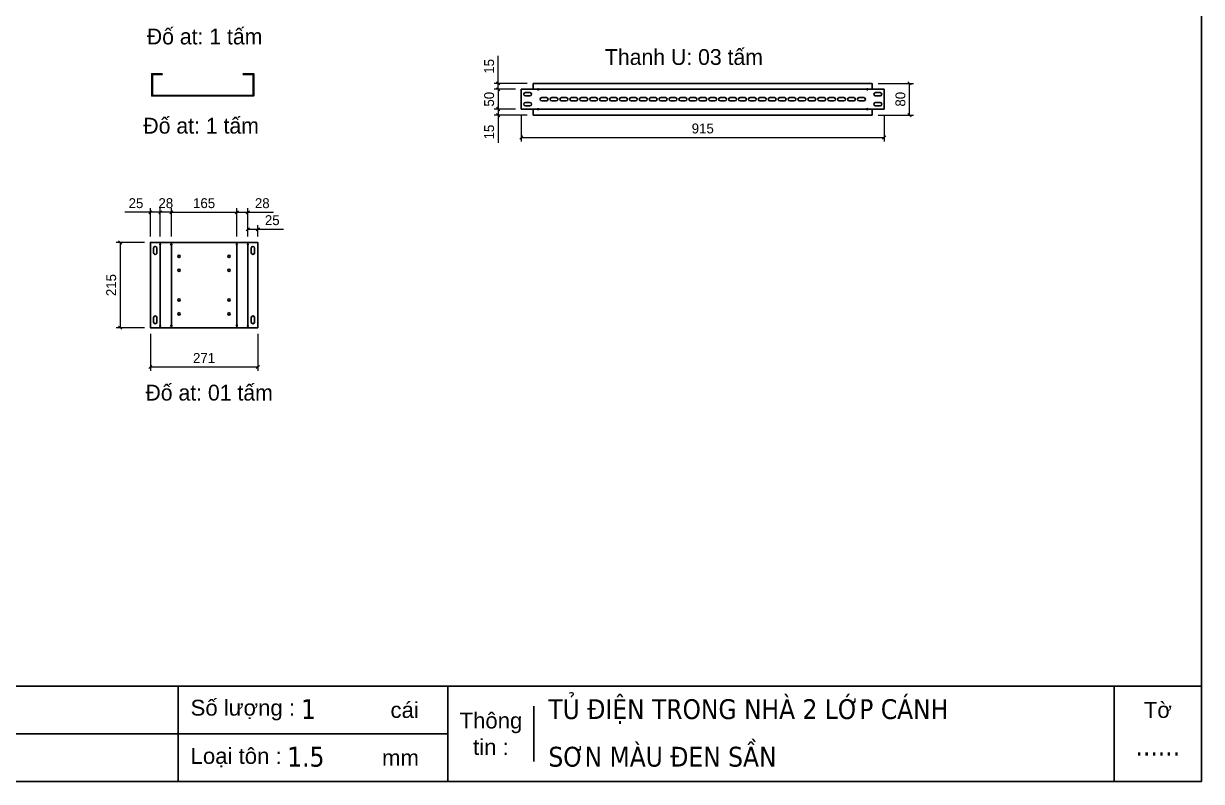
# Model space of a CAD drawing. Header units: millimetres. Extents: x 0 to 5940, y 0 to 4200.
# Drawn here: x 2970 to 5940, y 0 to 1912 of the extents above; entities that cross this region are included whole.
import ezdxf
from ezdxf.enums import TextEntityAlignment as Align

# ---------------------------------------------------------------- set-up
doc = ezdxf.new("R2010")
doc.units = ezdxf.units.MM
doc.layers.add('CNC', color=7, linetype='Continuous')
doc.layers.add('DIM', color=253, linetype='Continuous')
doc.styles.add('Arial', font='arial.ttf')
doc.styles.add('Tahoma (Input Text)', font='tahoma.ttf')
doc.dimstyles.new('Dim-25', dxfattribs={"dimtxt": 25, "dimasz": 8, "dimexe": 10, "dimexo": 15, "dimgap": 10, "dimtad": 1, "dimdec": 0, "dimtxsty": 'Standard', "dimblk": 'OBLIQUE', "dimcen": 10, "dimclrd": 5, "dimclre": 5, "dimclrt": 3, "dimazin": 3, "dimtfac": 1, "dimtdec": 0, "dimtmove": 0, "dimatfit": 3, "dimldrblk": 'OBLIQUE', "dimlwd": 9, "dimlwe": 9})

# ---------------------------------------------------------------- blocks, each defined once
blk = doc.blocks.new('khungtenAsean2')
at = {"color": 7}
for p, q in [((2970, -1980), (0, -1980)), ((1680, -1980), (1680, -2100)), ((2020, -1980), (2020, -2100)), ((2860, -1980), (2860, -2100)), ((2128.3, -2005), (2128.3, -2075)), ((2020, -2040), (0, -2040))]:
    blk.add_line(p, q, dxfattribs=at)
blk.add_lwpolyline([(0, 0), (2970, 0), (2970, -2100), (0, -2100)], close=True, dxfattribs=at)
at = {"color": 2, "char_height": 20, "style": 'Arial'}
for s, insert, width, attachment_point in [('  Số lượng :', (1680, -2010), 917.634, 4), ('cái', (1947.6, -2010), 917.634, 4), ('Tờ', (2915, -2010), 110, 5), ('Thông\\Ptin :', (2074.2, -2040), 108.311, 5), ('  Loại tôn :', (1680, -2070), 917.634, 4), ('mm', (1936.9, -2070), 917.634, 4)]:
    blk.add_mtext(s, dxfattribs=dict(at, insert=insert, width=width, attachment_point=attachment_point))
at = {"color": 1, "style": 'Tahoma (Input Text)', "flags": 8}
for tag, p in [('#01', (137.1, -2021.3)), ('#03', (506.6, -2019.3)), ('#05', (1106.6, -2021.3)), ('#07', (1834.7, -2021.3)), ('#09', (2146.7, -2021.3)), ('#02', (98.5, -2081.3)), ('#04', (486.1, -2081.3)), ('#06', (1065.3, -2081.3)), ('#08', (1817.4, -2081.3)), ('#10', (2146.7, -2081.3))]:
    blk.add_attdef(tag, p, '', height=25, dxfattribs=at)
blk.add_attdef('#11', text='', height=25, dxfattribs=at).set_placement((2915, -2067.3), align=Align.CENTER)
blk = doc.blocks.new('*D43')
at = {"color": 0, "linetype": 'ByBlock', "lineweight": -2}
for p, q in [((4229.1, 1628), (4221.1, 1620)), ((5136.1, 1620), (5144.1, 1628))]:
    blk.add_line(p, q, dxfattribs=at)
at = {"layer": 'Defpoints', "color": 0, "transparency": 16777216}
for p in [(4225.1, 1695.7), (5140.1, 1695.7), (5140.1, 1624)]:
    blk.add_point(p, dxfattribs=at)
at = {"layer": 'DIM', "color": 5, "lineweight": 9, "transparency": 16777216}
for p, q in [((4225.1, 1680.7), (4225.1, 1614)), ((5140.1, 1680.7), (5140.1, 1614)), ((4225.1, 1624), (5140.1, 1624))]:
    blk.add_line(p, q, dxfattribs=at)
at = {"layer": 'DIM', "color": 3, "transparency": 16777216, "insert": (4682.6, 1646.8), "char_height": 25, "attachment_point": 5}
blk.add_mtext('915', dxfattribs=at)
blk = doc.blocks.new('_Oblique')
at = {"color": 0, "linetype": 'ByBlock', "lineweight": -2}
blk.add_line((-0.5, -0.5), (0.5, 0.5), dxfattribs=at)
blk = doc.blocks.new('*D44')
at = {"color": 0, "linetype": 'ByBlock', "lineweight": -2}
for p, q in [((5207.8, 1756.7), (5199.8, 1764.7)), ((5199.8, 1684.7), (5207.8, 1676.7))]:
    blk.add_line(p, q, dxfattribs=at)
at = {"layer": 'Defpoints', "color": 0, "transparency": 16777216}
for p in [(5110.1, 1760.7), (5203.8, 1760.7), (5110.1, 1680.7)]:
    blk.add_point(p, dxfattribs=at)
at = {"layer": 'DIM', "color": 5, "lineweight": 9, "transparency": 16777216}
for p, q in [((5125.1, 1760.7), (5213.8, 1760.7)), ((5203.8, 1680.7), (5203.8, 1760.7)), ((5125.1, 1680.7), (5213.8, 1680.7))]:
    blk.add_line(p, q, dxfattribs=at)
at = {"layer": 'DIM', "color": 3, "transparency": 16777216, "insert": (5181.1, 1720.7), "char_height": 25, "attachment_point": 5, "rotation": 90}
blk.add_mtext('80', dxfattribs=at)
blk = doc.blocks.new('*D45')
at = {"color": 0, "linetype": 'ByBlock', "lineweight": -2}
for p, q in [((4170.8, 1741.7), (4162.8, 1749.7)), ((4162.8, 1699.7), (4170.8, 1691.7))]:
    blk.add_line(p, q, dxfattribs=at)
at = {"layer": 'Defpoints', "color": 0, "transparency": 16777216}
for p in [(4225.1, 1745.7), (4166.8, 1695.7), (4225.1, 1695.7)]:
    blk.add_point(p, dxfattribs=at)
at = {"layer": 'DIM', "color": 5, "lineweight": 9, "transparency": 16777216}
for p, q in [((4210.1, 1745.7), (4156.8, 1745.7)), ((4166.8, 1745.7), (4166.8, 1695.7)), ((4210.1, 1695.7), (4156.8, 1695.7))]:
    blk.add_line(p, q, dxfattribs=at)
at = {"layer": 'DIM', "color": 3, "transparency": 16777216, "insert": (4144, 1720.7), "char_height": 25, "attachment_point": 5, "rotation": 90}
blk.add_mtext('50', dxfattribs=at)
blk = doc.blocks.new('*D46')
at = {"color": 0, "linetype": 'ByBlock', "lineweight": -2}
for p, q in [((4162.8, 1699.7), (4170.8, 1691.7)), ((4170.8, 1676.7), (4162.8, 1684.7))]:
    blk.add_line(p, q, dxfattribs=at)
at = {"layer": 'Defpoints', "color": 0, "transparency": 16777216}
for p in [(4225.1, 1695.7), (4166.8, 1680.7), (4255.1, 1680.7)]:
    blk.add_point(p, dxfattribs=at)
at = {"layer": 'DIM', "color": 5, "lineweight": 9, "transparency": 16777216}
for p, q in [((4210.1, 1695.7), (4156.8, 1695.7)), ((4166.8, 1695.7), (4166.8, 1703.7)), ((4166.8, 1695.7), (4166.8, 1680.7)), ((4240.1, 1680.7), (4156.8, 1680.7)), ((4166.8, 1680.7), (4166.8, 1611.1))]:
    blk.add_line(p, q, dxfattribs=at)
at = {"layer": 'DIM', "color": 3, "transparency": 16777216, "insert": (4144, 1637.9), "char_height": 25, "attachment_point": 5, "rotation": 90}
blk.add_mtext('15', dxfattribs=at)
blk = doc.blocks.new('*D47')
at = {"color": 0, "linetype": 'ByBlock', "lineweight": -2}
for p, q in [((4162.8, 1764.7), (4170.8, 1756.7)), ((4170.8, 1741.7), (4162.8, 1749.7))]:
    blk.add_line(p, q, dxfattribs=at)
at = {"layer": 'Defpoints', "color": 0, "transparency": 16777216}
for p in [(4166.8, 1760.7), (4255.1, 1760.7), (4225.1, 1745.7)]:
    blk.add_point(p, dxfattribs=at)
at = {"layer": 'DIM', "color": 5, "lineweight": 9, "transparency": 16777216}
for p, q in [((4166.8, 1760.7), (4166.8, 1830.4)), ((4240.1, 1760.7), (4156.8, 1760.7)), ((4166.8, 1745.7), (4166.8, 1760.7)), ((4210.1, 1745.7), (4156.8, 1745.7)), ((4166.8, 1745.7), (4166.8, 1737.7))]:
    blk.add_line(p, q, dxfattribs=at)
at = {"layer": 'DIM', "color": 3, "transparency": 16777216, "insert": (4144, 1803.6), "char_height": 25, "attachment_point": 5, "rotation": 90}
blk.add_mtext('15', dxfattribs=at)
blk = doc.blocks.new('ovan8.5x20')
at = {"layer": 'CNC', "color": 2, "lineweight": -3}
for p, q in [((5.7, 4.2), (-5.8, 4.2)), ((-5.8, -4.2), (5.7, -4.2))]:
    blk.add_line(p, q, dxfattribs=at)
for centre, start, end in [((-5.8, 0), 90, 270), ((5.7, 0), 270, 90)]:
    blk.add_arc(centre, 4.25, start, end, dxfattribs=at)
blk = doc.blocks.new('f3daunguoc')
at = {"layer": 'CNC', "color": 2, "lineweight": -3}
blk.add_circle((0, 0), 1.5, dxfattribs=at)
blk = doc.blocks.new('*D63')
at = {"color": 0, "linetype": 'ByBlock', "lineweight": -2}
for p, q in [((3293.7, 1439.6), (3285.7, 1431.6)), ((3310.7, 1431.6), (3318.7, 1439.6))]:
    blk.add_line(p, q, dxfattribs=at)
at = {"layer": 'Defpoints', "color": 0, "transparency": 16777216}
for p in [(3289.7, 1435.6), (3289.7, 1359.4), (3314.7, 1359.4)]:
    blk.add_point(p, dxfattribs=at)
at = {"layer": 'DIM', "color": 5, "lineweight": 9, "transparency": 16777216}
for p, q in [((3289.7, 1435.6), (3225.3, 1435.6)), ((3289.7, 1374.4), (3289.7, 1445.6)), ((3314.7, 1435.6), (3289.7, 1435.6)), ((3314.7, 1374.4), (3314.7, 1445.6))]:
    blk.add_line(p, q, dxfattribs=at)
at = {"layer": 'DIM', "color": 3, "transparency": 16777216, "insert": (3253.5, 1458.4), "char_height": 25, "attachment_point": 5}
blk.add_mtext('25', dxfattribs=at)
blk = doc.blocks.new('*D64')
at = {"color": 0, "linetype": 'ByBlock', "lineweight": -2}
for p, q in [((3318.7, 1439.6), (3310.7, 1431.6)), ((3338.7, 1431.6), (3346.7, 1439.6))]:
    blk.add_line(p, q, dxfattribs=at)
at = {"layer": 'Defpoints', "color": 0, "transparency": 16777216}
for p in [(3314.7, 1435.6), (3314.7, 1359.4), (3342.7, 1359.4)]:
    blk.add_point(p, dxfattribs=at)
at = {"layer": 'DIM', "color": 5, "lineweight": 9, "transparency": 16777216}
for p, q in [((3314.7, 1374.4), (3314.7, 1445.6)), ((3342.7, 1435.6), (3314.7, 1435.6)), ((3342.7, 1374.4), (3342.7, 1445.6))]:
    blk.add_line(p, q, dxfattribs=at)
at = {"layer": 'DIM', "color": 3, "transparency": 16777216, "insert": (3328.7, 1458.4), "char_height": 25, "attachment_point": 5}
blk.add_mtext('28', dxfattribs=at)
blk = doc.blocks.new('*D65')
at = {"color": 0, "linetype": 'ByBlock', "lineweight": -2}
for p, q in [((3346.7, 1439.6), (3338.7, 1431.6)), ((3503.7, 1431.6), (3511.7, 1439.6))]:
    blk.add_line(p, q, dxfattribs=at)
at = {"layer": 'Defpoints', "color": 0, "transparency": 16777216}
for p in [(3507.7, 1435.6), (3342.7, 1359.4), (3507.7, 1359.4)]:
    blk.add_point(p, dxfattribs=at)
at = {"layer": 'DIM', "color": 5, "lineweight": 9, "transparency": 16777216}
for p, q in [((3342.7, 1374.4), (3342.7, 1445.6)), ((3342.7, 1435.6), (3507.7, 1435.6)), ((3507.7, 1374.4), (3507.7, 1445.6))]:
    blk.add_line(p, q, dxfattribs=at)
at = {"layer": 'DIM', "color": 3, "transparency": 16777216, "insert": (3425.2, 1458.4), "char_height": 25, "attachment_point": 5}
blk.add_mtext('165', dxfattribs=at)
blk = doc.blocks.new('*D66')
at = {"color": 0, "linetype": 'ByBlock', "lineweight": -2}
for p, q in [((3511.7, 1439.6), (3503.7, 1431.6)), ((3531.7, 1431.6), (3539.7, 1439.6))]:
    blk.add_line(p, q, dxfattribs=at)
at = {"layer": 'Defpoints', "color": 0, "transparency": 16777216}
for p in [(3535.7, 1435.6), (3507.7, 1359.4), (3535.7, 1359.4)]:
    blk.add_point(p, dxfattribs=at)
at = {"layer": 'DIM', "color": 5, "lineweight": 9, "transparency": 16777216}
for p, q in [((3507.7, 1374.4), (3507.7, 1445.6)), ((3507.7, 1435.6), (3535.7, 1435.6)), ((3535.7, 1374.4), (3535.7, 1445.6)), ((3535.7, 1435.6), (3600, 1435.6))]:
    blk.add_line(p, q, dxfattribs=at)
at = {"layer": 'DIM', "color": 3, "transparency": 16777216, "insert": (3571.9, 1458.4), "char_height": 25, "attachment_point": 5}
blk.add_mtext('28', dxfattribs=at)
blk = doc.blocks.new('*D67')
at = {"color": 0, "linetype": 'ByBlock', "lineweight": -2}
for p, q in [((3539.7, 1396.7), (3531.7, 1388.7)), ((3556.7, 1388.7), (3564.7, 1396.7))]:
    blk.add_line(p, q, dxfattribs=at)
at = {"layer": 'Defpoints', "color": 0, "transparency": 16777216}
for p in [(3560.7, 1392.7), (3535.7, 1359.4), (3560.7, 1359.4)]:
    blk.add_point(p, dxfattribs=at)
at = {"layer": 'DIM', "color": 5, "lineweight": 9, "transparency": 16777216}
for p, q in [((3535.7, 1374.4), (3535.7, 1402.7)), ((3560.7, 1374.4), (3560.7, 1402.7)), ((3535.7, 1392.7), (3560.7, 1392.7)), ((3560.7, 1392.7), (3625.2, 1392.7))]:
    blk.add_line(p, q, dxfattribs=at)
at = {"layer": 'DIM', "color": 3, "transparency": 16777216, "insert": (3597, 1415.5), "char_height": 25, "attachment_point": 5}
blk.add_mtext('25', dxfattribs=at)
blk = doc.blocks.new('*D68')
at = {"color": 0, "linetype": 'ByBlock', "lineweight": -2}
for p, q in [((3217.8, 1355.4), (3209.8, 1363.4)), ((3209.8, 1148.4), (3217.8, 1140.4))]:
    blk.add_line(p, q, dxfattribs=at)
at = {"layer": 'Defpoints', "color": 0, "transparency": 16777216}
for p in [(3289.7, 1359.4), (3213.8, 1144.4), (3289.7, 1144.4)]:
    blk.add_point(p, dxfattribs=at)
at = {"layer": 'DIM', "color": 5, "lineweight": 9, "transparency": 16777216}
for p, q in [((3274.7, 1359.4), (3203.8, 1359.4)), ((3213.8, 1359.4), (3213.8, 1144.4)), ((3274.7, 1144.4), (3203.8, 1144.4))]:
    blk.add_line(p, q, dxfattribs=at)
at = {"layer": 'DIM', "color": 3, "transparency": 16777216, "insert": (3191.1, 1251.9), "char_height": 25, "attachment_point": 5, "rotation": 90}
blk.add_mtext('215', dxfattribs=at)
blk = doc.blocks.new('*D69')
at = {"color": 0, "linetype": 'ByBlock', "lineweight": -2}
for p, q in [((3293.7, 1049.5), (3285.7, 1041.5)), ((3556.7, 1041.5), (3564.7, 1049.5))]:
    blk.add_line(p, q, dxfattribs=at)
at = {"layer": 'Defpoints', "color": 0, "transparency": 16777216}
for p in [(3289.7, 1144.4), (3560.7, 1144.4), (3560.7, 1045.5)]:
    blk.add_point(p, dxfattribs=at)
at = {"layer": 'DIM', "color": 5, "lineweight": 9, "transparency": 16777216}
for p, q in [((3289.7, 1129.4), (3289.7, 1035.5)), ((3560.7, 1129.4), (3560.7, 1035.5)), ((3289.7, 1045.5), (3560.7, 1045.5))]:
    blk.add_line(p, q, dxfattribs=at)
at = {"layer": 'DIM', "color": 3, "transparency": 16777216, "insert": (3425.2, 1068.1), "char_height": 25, "attachment_point": 5}
blk.add_mtext('271', dxfattribs=at)

msp = doc.modelspace()

# ---------------------------------------------------------------- linework, layer by layer
at = {"color": 7}
for p, q in [((4255.1, 1760.7), (5110.1, 1760.7)), ((4255.1, 1760.7), (4255.1, 1745.7)), ((5110.1, 1760.7), (5110.1, 1745.7)), ((4225.1, 1745.7), (5140.1, 1745.7)), ((4225.1, 1695.7), (4225.1, 1745.7)), ((5140.1, 1745.7), (5140.1, 1695.7)), ((5140.1, 1695.7), (4225.1, 1695.7)), ((4255.1, 1680.7), (4255.1, 1695.7)), ((5110.1, 1680.7), (5110.1, 1695.7)), ((5110.1, 1680.7), (4255.1, 1680.7))]:
    msp.add_line(p, q, dxfattribs=at)
for p, q in [((3342.7, 1359.4), (3342.7, 1144.4)), ((3507.7, 1359.4), (3507.7, 1144.4))]:
    msp.add_line(p, q)
at = {"color": 8}
msp.add_lwpolyline([(3319.8, 1785), (3293.3, 1785), (3293.3, 1729), (3550.3, 1729), (3550.3, 1785), (3523.8, 1785), (3523.8, 1783.5), (3548.8, 1783.5), (3548.8, 1730.5), (3294.8, 1730.5), (3294.8, 1783.5), (3319.8, 1783.5)], close=True, dxfattribs=at)
for points in [[(3314.7, 1359.4), (3289.7, 1359.4), (3289.7, 1144.4), (3314.7, 1144.4)], [(3289.7, 1359.4), (3560.7, 1359.4), (3560.7, 1144.4), (3289.7, 1144.4)], [(3535.7, 1359.4), (3560.7, 1359.4), (3560.7, 1144.4), (3535.7, 1144.4)]]:
    msp.add_lwpolyline(points, close=True)
at = {"color": 2}
for centre, radius in [((3314.7, 1354.4), 1), ((3535.7, 1354.4), 1), ((3362.2, 1324.4), 3), ((3488.2, 1324.4), 3), ((3362.2, 1289.4), 3), ((3488.2, 1289.4), 3), ((3362.2, 1214.4), 3), ((3488.2, 1214.4), 3), ((3362.2, 1179.4), 3), ((3488.2, 1179.4), 3), ((3314.7, 1149.4), 1), ((3535.7, 1149.4), 1)]:
    msp.add_circle(centre, radius, dxfattribs=at)

# ---------------------------------------------------------------- block references
at = {"color": 7}
ref = msp.add_blockref('khungtenAsean2', (0, 4200), dxfattribs=dict(at, xscale=2, yscale=2, zscale=2))
ref.add_attrib('#11', '......', dxfattribs={"color": 1, "height": 50, "style": 'Tahoma (Input Text)'}).set_placement((5830, 65.3), align=Align.CENTER)
ref.add_attrib('#09', 'TỦ ĐIỆN TRONG NHÀ 2 LỚP CÁNH', (4293.4, 157.4), dxfattribs={"color": 1, "height": 50, "style": 'Tahoma (Input Text)'})
ref.add_attrib('#10', 'SƠN MÀU ĐEN SẦN', (4293.4, 37.4), dxfattribs={"color": 1, "height": 50, "style": 'Tahoma (Input Text)'})
ref.add_attrib('#08', '1.5', (3634.9, 37.4), dxfattribs={"color": 1, "height": 50, "style": 'Tahoma (Input Text)'})
ref.add_attrib('#07', '1', (3669.4, 157.4), dxfattribs={"color": 1, "height": 50, "style": 'Tahoma (Input Text)'})
at = {"lineweight": -3}
for p, rotation in [((4267.6, 1745.7), 270), ((4267.6, 1695.7), 270), ((3342.7, 1354.4), 90), ((3507.7, 1354.4), 90)]:
    msp.add_blockref('f3daunguoc', p, dxfattribs=dict(at, rotation=rotation))
at = {"lineweight": -3, "xscale": -1, "rotation": 90}
for p in [(5097.6, 1745.7), (5097.6, 1695.7), (3342.7, 1149.4), (3507.7, 1149.4)]:
    msp.add_blockref('f3daunguoc', p, dxfattribs=at)
at = {"layer": 'CNC', "lineweight": -3}
for p, rotation in [((4241.1, 1733.2), 180), ((4632.6, 1720.7), 180), ((4657.6, 1720.7), 180), ((4682.6, 1720.7), 180), ((4707.6, 1720.7), 180), ((4732.6, 1720.7), 180), ((4757.6, 1720.7), 180), ((4782.6, 1720.7), 180), ((4807.6, 1720.7), 180), ((4832.6, 1720.7), 180), ((4857.6, 1720.7), 180), ((4882.6, 1720.7), 180), ((4907.6, 1720.7), 180), ((4932.6, 1720.7), 180), ((4957.6, 1720.7), 180), ((4982.6, 1720.7), 180), ((5007.6, 1720.7), 180), ((5032.6, 1720.7), 180), ((5057.6, 1720.7), 180), ((5082.6, 1720.7), 180), ((4241.1, 1708.2), 180), ((3302.2, 1339.4), 270), ((3548.2, 1164.4), 90)]:
    msp.add_blockref('ovan8.5x20', p, dxfattribs=dict(at, rotation=rotation))
at = {"layer": 'CNC', "lineweight": -3, "xscale": -1}
for p, rotation in [((4282.6, 1720.7), 180), ((4307.6, 1720.7), 180), ((4332.6, 1720.7), 180), ((4357.6, 1720.7), 180), ((4382.6, 1720.7), 180), ((4407.6, 1720.7), 180), ((4432.6, 1720.7), 180), ((4457.6, 1720.7), 180), ((4482.6, 1720.7), 180), ((4507.6, 1720.7), 180), ((4532.6, 1720.7), 180), ((4557.6, 1720.7), 180), ((4582.6, 1720.7), 180), ((4607.6, 1720.7), 180), ((5124.1, 1733.2), 180), ((5124.1, 1708.2), 180), ((3548.2, 1339.4), 90), ((3302.2, 1164.4), 270)]:
    msp.add_blockref('ovan8.5x20', p, dxfattribs=dict(at, rotation=rotation))

# ---------------------------------------------------------------- texts
at = {"color": 7, "char_height": 40, "width": 915, "attachment_point": 5}
for s, insert in [('Đố at: 1 tấm', (3426.5, 1878.7)), ('Thanh U: 03 tấm', (4635.1, 1826.9)), ('Đố at: 1 tấm', (3417.7, 1653.7)), ('Đố at: 01 tấm', (3437.9, 980.4))]:
    msp.add_mtext(s, dxfattribs=dict(at, insert=insert))

# ---------------------------------------------------------------- dimensions: what is measured, and where the dimension line sits
at = {"layer": 'DIM', "color": 7}
for base, p1, p2, picture, middle in [((4166.8, 1760.7), (4225.1, 1745.7), (4255.1, 1760.7), '*D47', (4144, 1803.6)), ((5203.8, 1760.7), (5110.1, 1680.7), (5110.1, 1760.7), '*D44', (5181.1, 1720.7)), ((4166.8, 1680.7), (4225.1, 1695.7), (4255.1, 1680.7), '*D46', (4144, 1637.9))]:
    dim = msp.add_linear_dim(base=base, p1=p1, p2=p2, angle=90, dimstyle='Dim-25', dxfattribs=at)
    dim.commit()
    dim.dimension.update_dxf_attribs({"geometry": picture, "text_midpoint": middle})
dim = msp.add_linear_dim(base=(4166.8, 1695.7), p1=(4225.1, 1745.7), p2=(4225.1, 1695.7), angle=90, dimstyle='Dim-25', dxfattribs=at)
dim.commit()
dim.dimension.update_dxf_attribs({"geometry": '*D45', "text_midpoint": (4166.8, 1720.7), "dimtype": 160})
dim = msp.add_linear_dim(base=(5140.1, 1624), p1=(4225.1, 1695.7), p2=(5140.1, 1695.7), dimstyle='Dim-25', dxfattribs=at)
dim.commit()
dim.dimension.update_dxf_attribs({"geometry": '*D43', "text_midpoint": (4682.6, 1646.8)})
at = {"layer": 'DIM', "color": 2}
for base, p1, p2, picture, middle in [((3289.7, 1435.6), (3314.7, 1359.4), (3289.7, 1359.4), '*D63', (3253.5, 1458.4)), ((3507.7, 1435.6), (3342.7, 1359.4), (3507.7, 1359.4), '*D65', (3425.2, 1458.4)), ((3535.7, 1435.6), (3507.7, 1359.4), (3535.7, 1359.4), '*D66', (3571.9, 1458.4)), ((3560.7, 1392.7), (3535.7, 1359.4), (3560.7, 1359.4), '*D67', (3597, 1415.5)), ((3560.7, 1045.5), (3289.7, 1144.4), (3560.7, 1144.4), '*D69', (3425.2, 1068.1))]:
    dim = msp.add_linear_dim(base=base, p1=p1, p2=p2, dimstyle='Dim-25', dxfattribs=at)
    dim.commit()
    dim.dimension.update_dxf_attribs({"geometry": picture, "text_midpoint": middle})
dim = msp.add_linear_dim(base=(3314.7, 1435.6), p1=(3342.7, 1359.4), p2=(3314.7, 1359.4), dimstyle='Dim-25', dxfattribs=at)
dim.commit()
dim.dimension.update_dxf_attribs({"geometry": '*D64', "text_midpoint": (3328.7, 1435.6), "dimtype": 160})
dim = msp.add_linear_dim(base=(3213.8, 1144.4), p1=(3289.7, 1359.4), p2=(3289.7, 1144.4), angle=90, dimstyle='Dim-25', dxfattribs=at)
dim.commit()
dim.dimension.update_dxf_attribs({"geometry": '*D68', "text_midpoint": (3191.1, 1251.9)})

doc.saveas('drawing.dxf')
